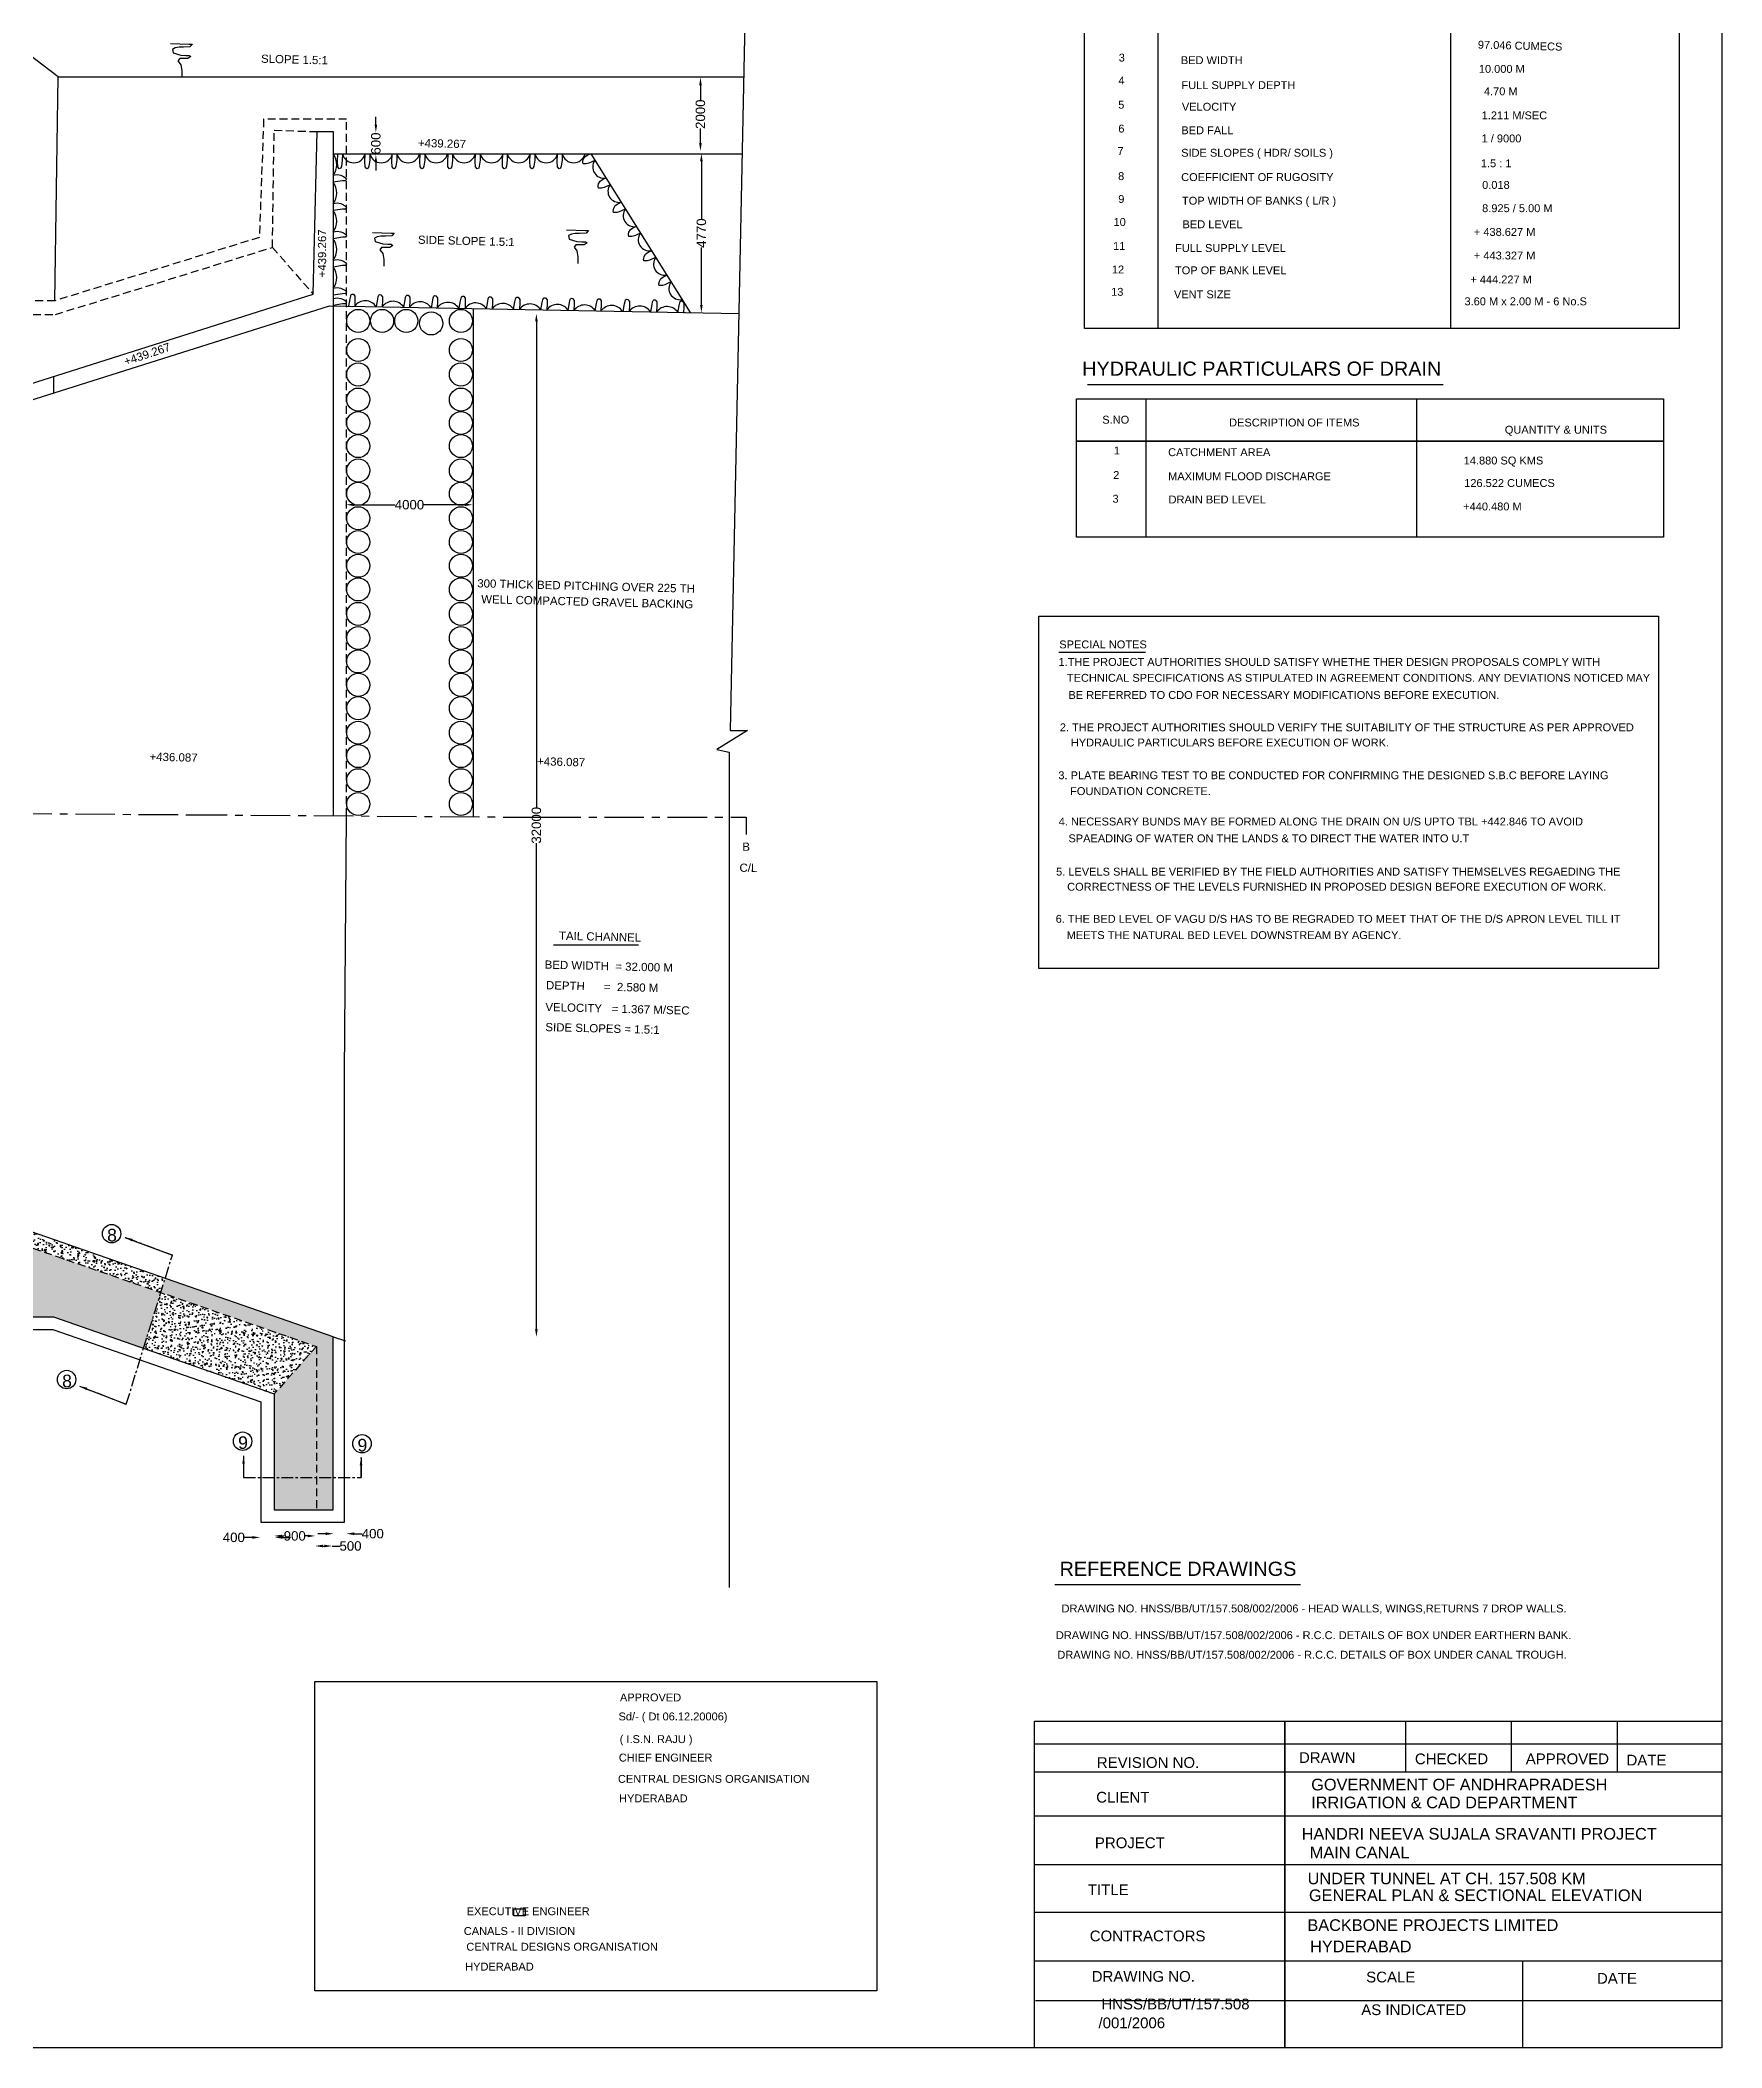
# Model space of a CAD drawing. Header units: millimetres. Extents: x 4403 to 145284, y 12011 to 109869.
# Drawn here: x 91969 to 145284, y 12011 to 75667 of the extents above; entities that cross this region are included whole.
import ezdxf

# ---------------------------------------------------------------- set-up
doc = ezdxf.new("R2010")
doc.units = ezdxf.units.MM
doc.header["$MEASUREMENT"] = 0
doc.linetypes.add('CENTER', pattern=[2, 1.25, -0.25, 0.25, -0.25])
doc.linetypes.add('DASHED', pattern=[0.75, 0.5, -0.25])
for name, color, linetype in [('DIM', 7, 'Continuous'), ('DWG', 7, 'Continuous'), ('TEXT', 7, 'Continuous')]:
    doc.layers.add(name, color=color, linetype=linetype)
doc.styles.get("Standard").update_dxf_attribs({"font": 'arial.ttf'})
doc.dimstyles.new('Civil', dxfattribs={"dimtxt": 300, "dimasz": 250, "dimexe": 0.1, "dimexo": 0.0625, "dimgap": 0.09, "dimtad": 0, "dimdec": 0, "dimzin": 12, "dimdsep": 46, "dimtxsty": 'Standard', "dimcen": 0.1, "dimse1": 1, "dimse2": 1, "dimadec": 0, "dimazin": 2, "dimtfac": 1, "dimtdec": 0, "dimtofl": 0, "dimtmove": 0, "dimatfit": 3, "dimfxl": 1, "dimfrac": 1, "dimtolj": 1, "dimtzin": 0, "dimarcsym": 0})
pattern_1 = [(50, (0, 0), (358.6301, -31.3761), [37.5, -412.5]), (355, (0, 0), (-69.3757, 376.0961), [30, -330]), (100.4514, (29.9, -2.6), (289.2547, 344.7198), [31.8701, -350.571]), (46.1842, (0, 100), (533.6205, -82.7595), [56.25, -618.75]), (96.6356, (44.47, 93.1), (467.3314, 487.059), [47.8051, -525.8565]), (351.1842, (0, 100), (467.331, 487.0593), [45, -495]), (21, (50, 75), (298.4535, -201.30945), [37.5, -412.5]), (326, (50, 75), (121.6577, 362.575), [30, -330]), (71.4514, (74.87, 58.22), (420.1113, 161.2652), [31.8701, -350.571]), (37.5, (0, 0), (6.07993, 166.44693), [0, -326, 0, -335, 0, -331.25]), (7.5, (0, 0), (131.53477, 197.20586), [0, -191, 0, -318.5, 0, -126.25]), (327.5, (-111.5, 0), (266.91122, -11.27744), [0, -125, 0, -390, 0, -517.5]), (317.5, (-161.5, 0), (291.5931, 50.0525), [0, -162.5, 0, -259, 0, -367.5])]

# ---------------------------------------------------------------- blocks, each defined once
blk = doc.blocks.new('*D69')
at = {"layer": 'Defpoints', "color": 0, "transparency": 16777216}
for p in [(98947, 28264), (98947, 28194), (99407, 28264)]:
    blk.add_point(p, dxfattribs=at)
at = {"layer": 'DIM', "color": 0, "lineweight": -2, "transparency": 16777216}
for p, q in [((98697, 28194), (98447, 28194)), ((99657, 28194), (99907, 28194))]:
    blk.add_line(p, q, dxfattribs=at)
at = {"layer": 'DIM', "color": 0, "transparency": 16777216}
for points in [[(98697, 28235), (98697, 28152), (98947, 28194)], [(99657, 28235), (99657, 28152), (99407, 28194)]]:
    blk.add_solid(points, dxfattribs=at)
at = {"layer": 'DIM', "color": 0, "transparency": 16777216, "insert": (98109, 28194), "char_height": 300, "attachment_point": 5}
blk.add_mtext('\\A1;400', dxfattribs=at)
blk = doc.blocks.new('*D70')
at = {"layer": 'Defpoints', "color": 0, "transparency": 16777216}
for p in [(99384, 28217), (100696, 28241), (100696, 28217)]:
    blk.add_point(p, dxfattribs=at)
at = {"layer": 'DIM', "color": 0, "lineweight": -2, "transparency": 16777216}
for p, q in [((99634, 28241), (99709, 28241)), ((100446, 28241), (100371, 28241))]:
    blk.add_line(p, q, dxfattribs=at)
at = {"layer": 'DIM', "color": 0, "transparency": 16777216}
for points in [[(99634, 28282), (99634, 28199), (99384, 28241)], [(100446, 28282), (100446, 28199), (100696, 28241)]]:
    blk.add_solid(points, dxfattribs=at)
at = {"layer": 'DIM', "color": 0, "transparency": 16777216, "insert": (100040, 28241), "char_height": 300, "attachment_point": 5}
blk.add_mtext('\\A1;900', dxfattribs=at)
blk = doc.blocks.new('*D71')
at = {"layer": 'Defpoints', "color": 0, "transparency": 16777216}
for p in [(100684, 28217), (101227, 28217), (101227, 27922)]:
    blk.add_point(p, dxfattribs=at)
at = {"layer": 'DIM', "color": 0, "lineweight": -2, "transparency": 16777216}
for p, q in [((100934, 27922), (100977, 27922)), ((101227, 27922), (101477, 27922))]:
    blk.add_line(p, q, dxfattribs=at)
at = {"layer": 'DIM', "color": 0, "transparency": 16777216}
for points in [[(100934, 27964), (100934, 27880), (100684, 27922)], [(100977, 27964), (100977, 27880), (101227, 27922)]]:
    blk.add_solid(points, dxfattribs=at)
at = {"layer": 'DIM', "color": 0, "transparency": 16777216, "insert": (101808, 27922), "char_height": 300, "attachment_point": 5}
blk.add_mtext('\\A1;500', dxfattribs=at)
blk = doc.blocks.new('*D72')
at = {"layer": 'Defpoints', "color": 0, "transparency": 16777216}
for p in [(101275, 28253), (101677, 28312), (101677, 28253)]:
    blk.add_point(p, dxfattribs=at)
at = {"layer": 'DIM', "color": 0, "lineweight": -2, "transparency": 16777216}
for p, q in [((101025, 28312), (100775, 28312)), ((101927, 28312), (102177, 28312))]:
    blk.add_line(p, q, dxfattribs=at)
at = {"layer": 'DIM', "color": 0, "transparency": 16777216}
for points in [[(101025, 28353), (101025, 28270), (101275, 28312)], [(101927, 28353), (101927, 28270), (101677, 28312)]]:
    blk.add_solid(points, dxfattribs=at)
at = {"layer": 'DIM', "color": 0, "transparency": 16777216, "insert": (102514, 28312), "char_height": 300, "attachment_point": 5}
blk.add_mtext('\\A1;400', dxfattribs=at)
blk = doc.blocks.new('*D73')
at = {"layer": 'Defpoints', "color": 0, "transparency": 16777216}
for p in [(101252, 72740), (102612, 72740), (101252, 72039)]:
    blk.add_point(p, dxfattribs=at)
at = {"layer": 'DIM', "color": 0, "lineweight": -2, "transparency": 16777216}
for p, q in [((102612, 72990), (102612, 73240)), ((102612, 71789), (102612, 71539))]:
    blk.add_line(p, q, dxfattribs=at)
at = {"layer": 'DIM', "color": 0, "transparency": 16777216}
for points in [[(102571, 72990), (102654, 72990), (102612, 72740)], [(102571, 71789), (102654, 71789), (102612, 72039)]]:
    blk.add_solid(points, dxfattribs=at)
at = {"layer": 'DIM', "color": 0, "transparency": 16777216, "insert": (102612, 72389), "char_height": 300, "attachment_point": 5, "rotation": 90}
blk.add_mtext('\\A1;600', dxfattribs=at)
blk = doc.blocks.new('*D74')
at = {"layer": 'Defpoints', "color": 0, "transparency": 16777216}
for p in [(107543, 66998), (107701, 66998), (107543, 34550)]:
    blk.add_point(p, dxfattribs=at)
at = {"layer": 'DIM', "color": 0, "lineweight": -2, "transparency": 16777216}
for p, q in [((107701, 66748), (107701, 51338)), ((107701, 34800), (107701, 50210))]:
    blk.add_line(p, q, dxfattribs=at)
at = {"layer": 'DIM', "color": 0, "transparency": 16777216}
for points in [[(107660, 66748), (107743, 66748), (107701, 66998)], [(107660, 34800), (107743, 34800), (107701, 34550)]]:
    blk.add_solid(points, dxfattribs=at)
at = {"layer": 'DIM', "color": 0, "transparency": 16777216, "insert": (107701, 50774), "char_height": 300, "attachment_point": 5, "rotation": 90}
blk.add_mtext('\\A1;32000', dxfattribs=at)
blk = doc.blocks.new('*D75')
at = {"layer": 'Defpoints', "color": 0, "transparency": 16777216}
for p in [(112932, 72072), (113080, 72072), (113080, 67025)]:
    blk.add_point(p, dxfattribs=at)
at = {"layer": 'DIM', "color": 0, "lineweight": -2, "transparency": 16777216}
for p, q in [((112932, 71822), (112932, 70002)), ((112932, 67275), (112932, 69095))]:
    blk.add_line(p, q, dxfattribs=at)
at = {"layer": 'DIM', "color": 0, "transparency": 16777216}
for points in [[(112890, 71822), (112974, 71822), (112932, 72072)], [(112890, 67275), (112974, 67275), (112932, 67025)]]:
    blk.add_solid(points, dxfattribs=at)
at = {"layer": 'DIM', "color": 0, "transparency": 16777216, "insert": (112932, 69549), "char_height": 300, "attachment_point": 5, "rotation": 90}
blk.add_mtext('\\A1;4770', dxfattribs=at)
blk = doc.blocks.new('*D76')
at = {"layer": 'Defpoints', "color": 0, "transparency": 16777216}
for p in [(112902, 74484), (112932, 74484), (112932, 72153)]:
    blk.add_point(p, dxfattribs=at)
at = {"layer": 'DIM', "color": 0, "lineweight": -2, "transparency": 16777216}
for p, q in [((112902, 74234), (112902, 73769)), ((112902, 72403), (112902, 72869))]:
    blk.add_line(p, q, dxfattribs=at)
at = {"layer": 'DIM', "color": 0, "transparency": 16777216}
for points in [[(112861, 74234), (112944, 74234), (112902, 74484)], [(112861, 72403), (112944, 72403), (112902, 72153)]]:
    blk.add_solid(points, dxfattribs=at)
at = {"layer": 'DIM', "color": 0, "transparency": 16777216, "insert": (112902, 73319), "char_height": 300, "attachment_point": 5, "rotation": 90}
blk.add_mtext('\\A1;2000', dxfattribs=at)
blk = doc.blocks.new('*D77')
at = {"layer": 'Defpoints', "color": 0, "transparency": 16777216}
for p in [(101672, 60764), (105682, 60936), (105682, 60764)]:
    blk.add_point(p, dxfattribs=at)
at = {"layer": 'DIM', "color": 0, "lineweight": -2, "transparency": 16777216}
for p, q in [((101922, 60936), (103224, 60936)), ((105432, 60936), (104131, 60936))]:
    blk.add_line(p, q, dxfattribs=at)
at = {"layer": 'DIM', "color": 0, "transparency": 16777216}
for points in [[(101922, 60978), (101922, 60895), (101672, 60936)], [(105432, 60978), (105432, 60895), (105682, 60936)]]:
    blk.add_solid(points, dxfattribs=at)
at = {"layer": 'DIM', "color": 0, "transparency": 16777216, "insert": (103677, 60936), "char_height": 300, "attachment_point": 5}
blk.add_mtext('\\A1;4000', dxfattribs=at)

msp = doc.modelspace()

# ---------------------------------------------------------------- hatches: boundary and pattern name
at = {"layer": 'DWG'}
h = msp.add_hatch(dxfattribs=at)
h.set_pattern_fill('AR-CONC', color=256, scale=50, style=0)
h.set_pattern_definition(pattern_1)
h.paths.add_polyline_path([(88547.4, 38472.5), (87363, 38479), (86492.1, 38483.6), (86492.1, 35229.1)])
h.paths.add_polyline_path([(89012.2, 38312.6), (88551.2, 38472.5), (88547.4, 38472.5), (86492.1, 35229.1), (86492.1, 35185.5), (89012.2, 35185.5)])
h.paths.add_polyline_path([(89012.2, 38312.6), (89012.2, 35185.5), (92389.8, 35185.5), (95245.4, 34188.1), (95793.8, 35960.2)])
h.paths.add_polyline_path([(100724.8, 34249.8), (99385, 32742.3), (99385, 30098.5), (100724.8, 30098.5)], flags=17)
h.paths.add_polyline_path([(101254.7, 34552.4), (95932.2, 36407.1), (95793.8, 35960.2), (100724.8, 34249.8), (100724.8, 30098.5), (101254.7, 30098.5)])
h.paths.add_polyline_path([(100724.8, 30098.5), (99385, 30098.5), (99385, 29068.4), (100724.8, 29068.4)])
h.paths.add_polyline_path([(101254.7, 30098.5), (100724.8, 30098.5), (100724.8, 29068.4), (101254.7, 29068.4)])
h.paths.add_polyline_path([(88716.5, 36275.2), (88716.5, 37357.5), (88098.3, 37357.5), (88098.3, 36275.2)], flags=24)
h = msp.add_hatch(dxfattribs=at)
h.set_pattern_fill('AR-CONC', color=256, scale=50, style=0)
h.set_pattern_definition(pattern_1)
h.paths.add_polyline_path([(89012.2, 38818.5), (89012.2, 38312.6), (95793.8, 35960.2), (95932.2, 36407.1)])
h = msp.add_hatch(dxfattribs=at)
h.set_pattern_fill('AR-CONC', color=256, scale=50, style=0)
h.set_pattern_definition(pattern_1)
h.paths.add_polyline_path([(95793.8, 35960.2), (95245.4, 34188.1), (99385, 32742.3), (100724.8, 34249.8)])

# ---------------------------------------------------------------- linework, layer by layer
msp.add_lwpolyline([(145283.4, 12010.7), (4403.4, 12010.7), (4403.4, 109869), (145283.4, 109869)], close=True)
for points in [[(92436.4, 67403.6), (92543.8, 74500.7), (90622.9, 75956.1), (90622.7, 82482.2)], [(114429.5, 81894), (113848.4, 53778.4), (114392, 53778.4), (113425.6, 53174.9), (113808.1, 53094.5), (113808.1, 26608.6)], [(96099.6, 75559.3), (96696, 75537.6), (96793.6, 75537.6), (96717.7, 75451), (96511.7, 75440.1), (96370.7, 75440.1), (96251.4, 75418.4), (96164.6, 75375.1), (96186.3, 75266.8), (96424.9, 75190.9), (96587.6, 75180.1), (96696, 75180.1), (96750.2, 75147.6), (96652.6, 75082.6), (96544.2, 75082.6), (96392.4, 75082.6), (96338.2, 75006.7), (96424.9, 74887.6), (96457.4, 74703.4), (96457.4, 74486.7)], [(92543.8, 74500.7), (114276.7, 74500.7)], [(88557, 51270.1), (88557, 63790.5), (100625.1, 67612.8), (100747.2, 72768.5), (101254.7, 72768.5)], [(101254.7, 72768.5), (101254.7, 66030.5), (101254.7, 51074.7)], [(101254.7, 72061.6), (114226.3, 72061.6)], [(101550.9, 72061.6), (101548, 71864.2), (101521.9, 71675.7), (101501.6, 71603.2), (101452.2, 71591.6), (101402.9, 71655.4), (101394.2, 71814.9), (101405.8, 72061.6)], [(102418.8, 72061.6), (102415.8, 71864.2), (102389.7, 71675.7), (102369.4, 71603.2), (102320.1, 71591.6), (102270.7, 71655.4), (102262, 71814.9), (102273.6, 72061.6)], [(103275.1, 72061.6), (103272.2, 71864.2), (103246.1, 71675.7), (103225.7, 71603.2), (103176.4, 71591.6), (103127.1, 71655.4), (103118.3, 71814.9), (103130, 72061.6)], [(104162.5, 72061.6), (104159.6, 71864.2), (104133.5, 71675.7), (104113.2, 71603.2), (104063.8, 71591.6), (104014.5, 71655.4), (104005.8, 71814.9), (104017.4, 72061.6)], [(105045.1, 72061.6), (105042.2, 71864.2), (105016.1, 71675.7), (104995.8, 71603.2), (104946.4, 71591.6), (104897.1, 71655.4), (104888.4, 71814.9), (104900, 72061.6)], [(105920.7, 72061.6), (105917.8, 71864.2), (105891.7, 71675.7), (105871.4, 71603.2), (105822, 71591.6), (105772.7, 71655.4), (105764, 71814.9), (105775.6, 72061.6)], [(106778.9, 72061.6), (106776, 71864.2), (106749.9, 71675.7), (106729.6, 71603.2), (106680.2, 71591.6), (106630.9, 71655.4), (106622.2, 71814.9), (106633.8, 72061.6)], [(107651.7, 72061.6), (107648.8, 71864.2), (107622.7, 71675.7), (107602.4, 71603.2), (107553.1, 71591.6), (107503.7, 71655.4), (107495, 71814.9), (107506.6, 72061.6)], [(108519.7, 72061.6), (108516.8, 71864.2), (108490.7, 71675.7), (108470.3, 71603.2), (108421, 71591.6), (108371.7, 71655.4), (108362.9, 71814.9), (108374.6, 72061.6)], [(109554.7, 71854.7), (109363.6, 71767), (109283.8, 71747), (109231.4, 71747), (109184, 71747), (109184, 71747), (109174, 71791.9), (109176.5, 71826.8), (109186.5, 71884.1), (109236.4, 71966.3), (109313.7, 72021.2), (109421.3, 72067.8)], [(109425.2, 72061.6), (112575.8, 67027)], [(101254.7, 71385), (101386.4, 71403.1), (101499.1, 71385), (101590.1, 71345), (101648.3, 71305), (101677.4, 71268.7), (101648.3, 71210.5), (101550.1, 71206.9), (101254.7, 71163.3)], [(110036.8, 71084.2), (109845.8, 70996.4), (109765.9, 70976.5), (109713.5, 70976.5), (109666.1, 70976.5), (109666.1, 70976.5), (109656.2, 71021.4), (109658.7, 71056.3), (109668.6, 71113.6), (109718.5, 71195.8), (109795.9, 71250.7), (109903.5, 71297.3)], [(101254.7, 70487.3), (101386.4, 70505.4), (101499.1, 70487.3), (101590.1, 70447.3), (101648.3, 70407.3), (101677.4, 70371), (101648.3, 70312.8), (101550.1, 70309.2), (101254.7, 70265.6)], [(110519.7, 70312.5), (110328.6, 70224.8), (110248.8, 70204.9), (110196.4, 70204.9), (110149, 70204.9), (110149, 70204.9), (110139, 70249.7), (110141.5, 70284.6), (110151.5, 70341.9), (110201.4, 70424.2), (110278.7, 70479), (110386.3, 70525.7)], [(101254.7, 69593.4), (101386.4, 69611.6), (101499.1, 69593.4), (101590.1, 69553.4), (101648.3, 69513.4), (101677.4, 69477.1), (101648.3, 69418.9), (101550.1, 69415.3), (101254.7, 69371.7)], [(102502, 69572.8), (103098.5, 69551.1), (103196.1, 69551.1), (103120.2, 69464.4), (102914.1, 69453.6), (102773.1, 69453.6), (102653.9, 69431.9), (102567.1, 69388.6), (102588.8, 69280.2), (102827.4, 69204.4), (102990, 69193.6), (103098.5, 69193.6), (103152.7, 69161.1), (103055.1, 69096), (102946.7, 69096), (102794.8, 69096), (102740.6, 69020.2), (102827.4, 68901), (102859.9, 68716.8), (102859.9, 68500.1)], [(108658.2, 69654.8), (109254.7, 69633.1), (109352.3, 69633.1), (109276.4, 69546.4), (109070.3, 69535.6), (108929.3, 69535.6), (108810.1, 69513.9), (108723.3, 69470.6), (108745, 69362.2), (108983.6, 69286.4), (109146.2, 69275.6), (109254.7, 69275.6), (109308.9, 69243.1), (109211.3, 69178.1), (109102.9, 69178.1), (108951, 69178.1), (108896.8, 69102.2), (108983.6, 68983), (109016.1, 68798.8), (109016.1, 68582.1)], [(110997.7, 69548.7), (110806.6, 69461), (110726.8, 69441), (110674.4, 69441), (110627, 69441), (110627, 69441), (110617, 69485.9), (110619.5, 69520.8), (110629.5, 69578.1), (110679.4, 69660.3), (110756.7, 69715.2), (110864.3, 69761.8)], [(111482.6, 68773.9), (111291.5, 68686.1), (111211.7, 68666.2), (111159.3, 68666.2), (111111.9, 68666.2), (111111.9, 68666.2), (111101.9, 68711.1), (111104.4, 68745.9), (111114.4, 68803.3), (111164.3, 68885.5), (111241.6, 68940.3), (111349.2, 68987)], [(101254.7, 68695.7), (101386.4, 68713.9), (101499.1, 68695.7), (101590.1, 68655.7), (101648.3, 68615.8), (101677.4, 68579.4), (101648.3, 68521.3), (101550.1, 68517.6), (101254.7, 68474)], [(111967.1, 67999.7), (111776, 67911.9), (111696.2, 67892), (111643.8, 67892), (111596.4, 67892), (111596.4, 67892), (111586.4, 67936.9), (111588.9, 67971.7), (111598.9, 68029.1), (111648.8, 68111.3), (111726.1, 68166.1), (111833.7, 68212.8)], [(101254.7, 67806.2), (101386.4, 67824.4), (101499.1, 67806.2), (101590.1, 67766.3), (101648.3, 67726.3), (101677.4, 67689.9), (101648.3, 67631.8), (101550.1, 67628.1), (101254.7, 67584.5)], [(101254.7, 67480.7), (101386.4, 67498.9), (101499.1, 67480.7), (101590.1, 67440.7), (101648.3, 67400.7), (101677.4, 67364.4), (101648.3, 67306.2), (101550.1, 67302.6), (101254.7, 67259)], [(101755, 67234.1), (101796.7, 67468.8), (101815.7, 67552.2), (101830.9, 67597.8), (101857.5, 67616.8), (101899.3, 67613), (101948.7, 67548.4), (101948.7, 67434.6), (101940.9, 67230.6)], [(102628.6, 67217.4), (102670.3, 67452), (102689.3, 67535.5), (102704.5, 67581.1), (102731.1, 67600), (102772.9, 67596.2), (102822.2, 67531.7), (102822.2, 67417.9), (102814.5, 67213.8)], [(103494.7, 67200.8), (103536.4, 67435.5), (103555.4, 67518.9), (103570.6, 67564.5), (103597.2, 67583.4), (103639, 67579.7), (103688.4, 67515.1), (103688.4, 67401.3), (103680.6, 67197.3)], [(104371, 67184), (104412.7, 67418.7), (104431.7, 67502.2), (104446.9, 67547.7), (104473.4, 67566.7), (104515.2, 67562.9), (104564.6, 67498.4), (104564.6, 67384.5), (104556.9, 67180.5)], [(105252.3, 67167.2), (105294, 67401.8), (105313, 67485.3), (105328.2, 67530.8), (105354.8, 67549.8), (105396.6, 67546), (105445.9, 67481.5), (105445.9, 67367.7), (105438.2, 67163.6)], [(106115.9, 67150.6), (106157.6, 67385.3), (106176.6, 67468.8), (106191.8, 67514.3), (106218.4, 67533.3), (106260.2, 67529.5), (106309.6, 67465), (106309.6, 67351.1), (106301.8, 67147.1)], [(106978.2, 67134.1), (107019.9, 67368.8), (107038.9, 67452.3), (107054.1, 67497.8), (107080.7, 67516.8), (107122.4, 67513), (107171.8, 67448.5), (107171.8, 67334.6), (107164.1, 67130.6)], [(107846.5, 67117.5), (107888.2, 67352.2), (107907.2, 67435.6), (107922.4, 67481.2), (107948.9, 67500.1), (107990.7, 67496.4), (108040.1, 67431.8), (108040.1, 67318), (108032.4, 67114)], [(108704.8, 67101.1), (108746.5, 67335.7), (108765.5, 67419.2), (108780.7, 67464.7), (108807.3, 67483.7), (108849, 67479.9), (108898.4, 67415.4), (108898.4, 67301.6), (108890.7, 67097.5)], [(88557, 63271.5), (101140, 67245.9), (114121.6, 66997.4)], [(105700.2, 67158.6), (105700.2, 51041.8)], [(109563.2, 67084.6), (109604.9, 67319.3), (109623.9, 67402.8), (109639.1, 67448.3), (109665.6, 67467.3), (109707.4, 67463.5), (109756.8, 67399), (109756.8, 67285.1), (109749.1, 67081.1)], [(110454, 67067.6), (110495.7, 67302.2), (110514.7, 67385.7), (110529.9, 67431.3), (110556.5, 67450.2), (110598.2, 67446.4), (110647.6, 67381.9), (110647.6, 67268.1), (110639.9, 67064)], [(111325, 67050.9), (111366.7, 67285.6), (111385.7, 67369.1), (111400.9, 67414.6), (111427.5, 67433.6), (111469.3, 67429.8), (111518.6, 67365.3), (111518.6, 67251.4), (111510.9, 67047.4)], [(112183.5, 67017.9), (112225.2, 67252.5), (112244.2, 67336), (112259.4, 67381.5), (112286, 67400.5), (112327.8, 67396.7), (112377.1, 67332.2), (112377.1, 67218.4), (112369.4, 67014.3)], [(92407.2, 64494.5), (92407.2, 65010)], [(17351.3, 34798), (17351.3, 29999.8), (20231.8, 29999.8), (20231.8, 32370), (24458.7, 33438.3), (24458.7, 32169.7), (26530.5, 32169.7), (33561.9, 36279.9), (38356.9, 36279.9), (38356.9, 38483.2), (71352.8, 38387.3), (86108.2, 38387.3), (86108.2, 34781.8), (92368.9, 34781.8), (98968.3, 32488.7), (98968.3, 28675.4), (101614.7, 28675.4), (101614.7, 39203.2), (101614.7, 42900.7), (101683.1, 51071.5)], [(101254.7, 34552.4), (88557, 38977.2)], [(86492.1, 38483.6), (86492.1, 35185.5), (92389.8, 35185.5), (99385, 32742.3), (99385, 29068.4), (101254.7, 29068.4), (101254.7, 34552.4), (101648.3, 34431.4)]]:
    msp.add_lwpolyline(points, dxfattribs=at)
at = {"layer": 'DWG', "linetype": 'DASHED', "ltscale": 500}
for points in [[(101683.1, 51071.5), (101683.1, 73160.2), (99053.9, 73160.2), (98918, 69410.2), (92436.4, 67403.6), (86101.4, 67403.6), (86101.4, 63947), (47837.1, 64110.3), (38595, 64110.3), (38595, 66297.4), (35121, 66297.4), (26859.6, 70298.8), (24776.3, 70298.8), (24776.3, 69069.7), (20572.6, 70024.7), (20572.6, 72348.8), (17586.7, 72348.8), (17586.7, 66355.7), (17586.7, 52939.5), (17483, 50254.9), (17328.5, 43268.7), (17338.6, 38967), (17351.3, 34798)], [(86492.1, 38483.6), (86492.1, 66968.9), (92453, 66968.9), (99332, 69097.4), (99387.7, 72808.3), (100747.2, 72768.5)], [(99332, 69097.4), (100625.1, 67612.8)], [(34839.4, 38672.7), (60690.3, 38601.6), (76934.7, 38534), (87363, 38479), (88551.2, 38472.5), (100724.8, 34249.8), (100724.8, 29075.5)], [(100724.8, 34249.8), (99385, 32742.3)]]:
    msp.add_lwpolyline(points, dxfattribs=at)
at = {"layer": 'DWG', "linetype": 'CENTER', "ltscale": 1000}
msp.add_lwpolyline([(6724, 50493.7), (6724, 51401.9), (61089.8, 51334.2), (96649.2, 51108.9), (107862, 51025.7), (114346.9, 51025.7), (114346.9, 50481.4)], dxfattribs=at)
at = {"layer": 'DWG', "linetype": 'CENTER', "ltscale": 300}
for points in [[(93220.4, 32994), (94696.6, 32414.6), (96159.5, 37141.8), (94657, 37708.1)], [(98417.4, 30780.4), (98417.4, 30098.5), (102140.9, 30098.5), (102140.9, 30731.7)]]:
    msp.add_lwpolyline(points, dxfattribs=at)
at = {"layer": 'DWG'}
for centre in [(102053.9, 66765.6), (102808.4, 66765.6), (103574.1, 66765.6), (104365.3, 66686.9), (105308.3, 66765.6), (102053.9, 65843.1), (105308.3, 65843.1), (102053.9, 65066.8), (105308.3, 65066.8), (102053.9, 64271.3), (105308.3, 64271.3), (102053.9, 63528.8), (105308.3, 63528.8), (102053.9, 62797.5), (105308.3, 62797.5), (102053.9, 62021.3), (105308.3, 62021.3), (102053.9, 61284.9), (105308.3, 61284.9), (102053.9, 60508.6), (105308.3, 60508.6), (102053.9, 59754.9), (105308.3, 59754.9), (102053.9, 59001.1), (105308.3, 59001.1), (102053.9, 58252.2), (105308.3, 58252.2), (102053.9, 57475.9), (105308.3, 57475.9), (102053.9, 56710.9), (105308.3, 56710.9), (102053.9, 55968.3), (105308.3, 55968.3), (102053.9, 55225.8), (105308.3, 55225.8), (102053.9, 54486.2), (105308.3, 54486.2), (102053.9, 53709.9), (105308.3, 53709.9), (102053.9, 52967.4), (105308.3, 52967.4), (102053.9, 52202.3), (105308.3, 52202.3), (102053.9, 51448.6), (105308.3, 51448.6)]:
    msp.add_circle(centre, 365.7, dxfattribs=at)
for centre, radius, start, end in [((100857.1, 71717.5), 518.3, 320.091616, 39.908384), ((101912.3, 72150.8), 372.2, 193.872626, 346.127374), ((102780.1, 72150.8), 372.2, 193.872626, 346.127374), ((103636.4, 72150.8), 372.2, 193.872626, 346.127374), ((104523.9, 72150.8), 372.2, 193.872626, 346.127374), ((105406.5, 72150.8), 372.2, 193.872626, 346.127374), ((106282.1, 72150.8), 372.2, 193.872626, 346.127374), ((107140.3, 72150.8), 372.2, 193.872626, 346.127374), ((108013.1, 72150.8), 372.2, 193.872626, 346.127374), ((108881, 72150.8), 372.2, 193.872626, 346.127374), ((109840.5, 71646.9), 353.4, 143.985961, 280.089298), ((100857.1, 70819.8), 518.3, 320.091616, 39.908384), ((110322.7, 70876.4), 353.4, 143.985961, 280.089298), ((100857.1, 69925.9), 518.3, 320.091616, 39.908384), ((110805.6, 70104.7), 353.4, 143.985961, 280.089298), ((111283.6, 69340.9), 353.4, 143.985961, 280.089298), ((100857.1, 69028.3), 518.3, 320.091616, 39.908384), ((111768.4, 68566.1), 353.4, 143.985961, 280.089298), ((100857.1, 68138.8), 518.3, 320.091616, 39.908384), ((112252.9, 67791.9), 353.4, 143.985961, 280.089298), ((102276.4, 66991), 412.2, 33.334242, 144.472529), ((103150, 66974.3), 412.2, 33.334242, 144.472529), ((104016.1, 66957.7), 412.2, 33.334242, 144.472529), ((104892.3, 66941), 412.2, 33.334242, 144.472529), ((105773.6, 66924.1), 412.2, 33.334242, 144.472529), ((106637.3, 66907.6), 412.2, 33.334242, 144.472529), ((107499.5, 66891.1), 412.2, 33.334242, 144.472529), ((108367.8, 66874.4), 412.2, 33.334242, 144.472529), ((109226.1, 66858), 412.2, 33.334242, 144.472529), ((110084.5, 66841.6), 412.2, 33.334242, 144.472529), ((110975.3, 66824.5), 412.2, 33.334242, 144.472529), ((111846.3, 66807.9), 412.2, 33.334242, 144.472529)]:
    msp.add_arc(centre, radius, start, end, dxfattribs=at)
at = {"layer": 'TEXT'}
for p, q in [((127399.7, 78623.1), (127399.7, 66519.1)), ((136682.7, 78620.4), (136682.7, 66527.1)), ((125169.7, 64745.3), (136453, 64745.3)), ((127025.3, 64293.1), (127025.3, 59906.3)), ((135608.3, 64290.2), (135608.3, 59905.9)), ((124265.9, 56259.3), (127006.8, 56259.3)), ((108247.4, 46987.7), (110940.2, 46987.7)), ((124140.5, 26704.3), (131923.2, 26704.3)), ((135251.7, 22368), (135251.7, 20770.5)), ((138600.8, 22369.6), (138600.8, 20769.5)), ((141964.3, 22363.3), (141964.3, 20761.4)), ((123500.5, 21648.6), (145283.9, 21648.6)), ((123494.8, 20761.9), (145280, 20761.9)), ((123503.1, 19363.8), (145281.8, 19363.8)), ((123511.8, 17819.2), (145281, 17819.2)), ((123508.5, 16313.6), (145275, 16313.6)), ((123509.2, 14774.8), (145272.4, 14774.8)), ((138969.2, 14768.3), (138969.2, 12018.6)), ((123522.9, 13512.8), (145282.6, 13512.8))]:
    msp.add_line(p, q, dxfattribs=at)
for points in [[(125074.4, 78628.7), (143930.4, 78628.7), (143930.4, 66522.6), (125074.4, 66522.6)], [(124828.1, 64291), (143433.1, 64291), (143433.1, 59904.8), (124828.1, 59904.8)], [(124836.1, 62956), (143422.6, 62956), (143422.6, 62956), (124836.1, 62956)], [(123634, 57406.4), (143273.1, 57406.4), (143273.1, 46236.7), (123634, 46236.7)], [(100681.8, 23629.4), (118490.9, 23629.4), (118490.9, 13813.8), (100681.8, 13813.8)], [(123497.4, 22367.5), (145283.4, 22367.5), (145283.4, 12010.7), (123497.4, 12010.7)], [(131426.2, 22367.5), (131426.2, 22367.5), (131426.2, 12010.7), (131426.2, 12010.7)], [(107342.4, 16196.9), (106988.2, 16196.9), (106988.2, 16414.7), (107342.4, 16414.7)]]:
    msp.add_lwpolyline(points, close=True, dxfattribs=at)
for centre in [(94233.6, 37824.8), (92806.9, 33200.3), (98386.9, 31245.6), (102171.1, 31165.5)]:
    msp.add_circle(centre, 292.5, dxfattribs=at)

# ---------------------------------------------------------------- texts
for s, height, rotation, p in [('SLOPE 1.5:1', 260, 358.569107, (98968.7, 74951.2)), ('97.046 CUMECS', 250, 358.569107, (137546.7, 75400.2)), ('+439.267', 260, 358.569107, (103941.6, 72281)), ('+439.267', 260, 90, (101035.4, 68144.2)), ('SIDE SLOPE 1.5:1', 260, 358.569107, (103942.4, 69211.7)), ('+439.267', 260, 18.679476, (94679.1, 65344.9)), ('300 THICK BED PITCHING OVER 225 TH', 260, 358.569107, (105823.4, 58318.1)), ('WELL COMPACTED GRAVEL BACKING', 260, 358.569107, (105948.9, 57816.5)), ('+436.087', 260, 358.569107, (95433.5, 52822.5)), ('+436.087', 260, 358.569107, (107720.7, 52676.4)), ('B', 260, 358.569107, (114226.3, 49967.9)), ('C/L', 260, 358.569107, (114136.6, 49302.1)), ('TAIL CHANNEL', 260, 358.569107, (108414.7, 47146.6)), ('BED WIDTH  = 32.000 M', 260, 358.569107, (107960.2, 46229.2)), ('DEPTH      =  2.580 M', 260, 358.569107, (108002.4, 45575.5)), ('VELOCITY   = 1.367 M/SEC', 260, 358.569107, (107983.9, 44883.7)), ('SIDE SLOPES = 1.5:1', 260, 358.569107, (107983.9, 44247.8))]:
    msp.add_text(s, height=height, rotation=rotation, dxfattribs=at).set_placement(p)
for s, height, p in [('3', 250, (126163.5, 74989.3)), ('BED WIDTH', 250, (128132.9, 74906.2)), ('4', 250, (126152.5, 74264.5)), ('10.000 M', 250, (137579.9, 74631.2)), ('FULL SUPPLY DEPTH', 250, (128152.3, 74116.4)), ('4.70 M', 250, (137741.3, 73919.7)), ('5', 250, (126147, 73494.4)), ('VELOCITY', 250, (128165, 73430.1)), ('1.211 M/SEC', 250, (137669.6, 73157.4)), ('6', 250, (126149.9, 72737.9)), ('BED FALL', 250, (128149.7, 72684.3)), ('1 / 9000', 250, (137666.8, 72426.1)), ('7', 250, (126123.7, 72027.5)), ('SIDE SLOPES ( HDR/ SOILS )', 250, (128141.9, 71971.3)), ('8', 250, (126143.3, 71231.2)), ('COEFFICIENT OF RUGOSITY', 250, (128142.6, 71199.8)), ('1.5 : 1', 250, (137645, 71638.1)), ('9', 250, (126148.3, 70505.5)), ('TOP WIDTH OF BANKS ( L/R )', 250, (128168, 70451)), ('0.018', 250, (137684.3, 70952.5)), ('10', 250, (125998.7, 69776.3)), ('8.925 / 5.00 M', 250, (137684.4, 70213.8)), ('BED LEVEL', 250, (128185.9, 69704.1)), ('+ 438.627 M', 250, (137422, 69461.7)), ('11', 250, (125983.5, 69016.3)), ('FULL SUPPLY LEVEL', 250, (127948.3, 68950.4)), ('+ 443.327 M', 250, (137422, 68714.5)), ('12', 250, (125947, 68270.3)), ('TOP OF BANK LEVEL', 250, (127946.6, 68244.2)), ('+ 444.227 M', 250, (137309.8, 67954.9)), ('13', 250, (125922, 67562.2)), ('VENT SIZE', 250, (127914.4, 67482.7)), ('3.60 M x 2.00 M - 6 No.S', 250, (137124.1, 67260.7)), ('HYDRAULIC PARTICULARS OF DRAIN', 450, (125004.1, 65027)), ('S.NO', 250, (125641.9, 63508.2)), ('DESCRIPTION OF ITEMS', 250, (129663.2, 63418.6)), ('QUANTITY & UNITS', 250, (138403.4, 63190)), ('1', 250, (126008.9, 62533.3)), ('CATCHMENT AREA', 250, (127729, 62477.8)), ('14.880 SQ KMS', 250, (137100.2, 62213.4)), ('2', 250, (125986.7, 61753)), ('MAXIMUM FLOOD DISCHARGE', 250, (127729, 61714.7)), ('126.522 CUMECS', 250, (137115.7, 61500.4)), ('3', 250, (125964.9, 61002.2)), ('DRAIN BED LEVEL', 250, (127742.8, 60979.2)), ('+440.480 M', 250, (137083.6, 60756.9)), ('1.THE PROJECT AUTHORITIES SHOULD SATISFY WHETHE THER DESIGN PROPOSALS COMPLY WITH', 250, (124254.1, 55828.7)), ('SPECIAL NOTES', 250, (124277.7, 56383.1)), ('TECHNICAL SPECIFICATIONS AS STIPULATED IN AGREEMENT CONDITIONS. ANY DEVIATIONS NOTICED MAY', 250, (124519.6, 55323.6)), ('BE REFERRED TO CDO FOR NECESSARY MODIFICATIONS BEFORE EXECUTION.', 250, (124570, 54780)), ('2. THE PROJECT AUTHORITIES SHOULD VERIFY THE SUITABILITY OF THE STRUCTURE AS PER APPROVED', 250, (124293.6, 53753.5)), ('HYDRAULIC PARTICULARS BEFORE EXECUTION OF WORK.', 250, (124643.7, 53271.8)), ('3. PLATE BEARING TEST TO BE CONDUCTED FOR CONFIRMING THE DESIGNED S.B.C BEFORE LAYING', 250, (124248.9, 52234.2)), ('FOUNDATION CONCRETE.', 250, (124622.7, 51731.2)), ('4. NECESSARY BUNDS MAY BE FORMED ALONG THE DRAIN ON U/S UPTO TBL +442.846 TO AVOID', 250, (124260.6, 50767.9)), ('SPAEADING OF WATER ON THE LANDS & TO DIRECT THE WATER INTO U.T', 250, (124568.8, 50233.5)), ('5. LEVELS SHALL BE VERIFIED BY THE FIELD AUTHORITIES AND SATISFY THEMSELVES REGAEDING THE', 250, (124177.4, 49178.1)), ('CORRECTNESS OF THE LEVELS FURNISHED IN PROPOSED DESIGN BEFORE EXECUTION OF WORK.', 250, (124528.1, 48699.5)), ('6. THE BED LEVEL OF VAGU D/S HAS TO BE REGRADED TO MEET THAT OF THE D/S APRON LEVEL TILL IT', 250, (124163.6, 47681.7)), ('MEETS THE NATURAL BED LEVEL DOWNSTREAM BY AGENCY.', 250, (124513.6, 47165.9)), ('8', 400, (94091.2, 37579)), ('8', 400, (92664.4, 32954.5)), ('9', 400, (98244.5, 30999.9)), ('9', 400, (102028.7, 30919.8)), ('REFERENCE DRAWINGS', 450, (124287, 26975)), ('DRAWING NO. HNSS/BB/UT/157.508/002/2006 - HEAD WALLS, WINGS,RETURNS 7 DROP WALLS.', 250, (124349.6, 25817)), ('DRAWING NO. HNSS/BB/UT/157.508/002/2006 - R.C.C. DETAILS OF BOX UNDER EARTHERN BANK.', 250, (124170.7, 24970.3)), ('DRAWING NO. HNSS/BB/UT/157.508/002/2006 - R.C.C. DETAILS OF BOX UNDER CANAL TROUGH.', 250, (124218.5, 24349.2)), ('APPROVED', 250, (110350.1, 22995.6)), ('Sd/- ( Dt 06.12.20006)', 250, (110304.2, 22393.3)), ('( I.S.N. RAJU )', 250, (110342.6, 21674)), ('CHIEF ENGINEER', 250, (110313.8, 21088.9)), ('REVISION NO.', 340, (125469.3, 20886.8)), ('DRAWN', 340, (131876.9, 21043.5)), ('CHECKED', 340, (135552.8, 21003.3)), ('APPROVED', 340, (139067.9, 21003.3)), ('DATE', 340, (142261.7, 20963.2)), ('CENTRAL DESIGNS ORGANISATION', 250, (110287.1, 20413.4)), ('GOVERNMENT OF ANDHRAPRADESH', 370, (132264.7, 20173.5)), ('HYDERABAD', 250, (110321.7, 19794.3)), ('CLIENT', 340, (125448.9, 19787.2)), ('IRRIGATION & CAD DEPARTMENT', 370, (132264.7, 19606.2)), ('PROJECT', 340, (125408.2, 18341.4)), ('HANDRI NEEVA SUJALA SRAVANTI PROJECT', 370, (131963.6, 18611.9)), ('MAIN CANAL', 370, (132219.3, 18019.4)), ('TITLE', 340, (125184, 16854.9)), ('UNDER TUNNEL AT CH. 157.508 KM', 370, (132151.6, 17196.9)), ('GENERAL PLAN & SECTIONAL ELEVATION', 370, (132194.1, 16663.7)), ('EXECUTIVE ENGINEER', 250, (105490.9, 16216.3)), ('BACKBONE PROJECTS LIMITED', 370, (132145, 15716.9)), ('CANALS - II DIVISION ', 250, (105400.2, 15590.2)), ('CENTRAL DESIGNS ORGANISATION', 250, (105480.8, 15091)), ('CONTRACTORS', 340, (125245.2, 15388.8)), ('HYDERABAD', 370, (132229.5, 15041.3)), ('HYDERABAD', 250, (105444.6, 14461.9)), ('DRAWING NO.', 340, (125306.3, 14105.9)), ('SCALE', 340, (134008.4, 14085.6)), ('DATE', 340, (141324.7, 14044.9)), ('HNSS/BB/UT/157.508', 340, (125612, 13230.3)), ('AS INDICATED', 340, (133852.4, 13049)), ('/001/2006', 340, (125521.2, 12631.9))]:
    msp.add_text(s, height=height, dxfattribs=at).set_placement(p)

# ---------------------------------------------------------------- dimensions: what is measured, and where the dimension line sits
at = {"layer": 'DIM'}
for p1, p2, distance, text, picture, middle in [((112931.8, 72152.9), (112931.8, 74484.4), 29.5, '2000', '*D76', (112902.3, 73318.6)), ((101252.4, 72038.6), (101252.4, 72740.2), -1359.9, '600', '*D73', (102612.3, 72389.4)), ((113079.6, 67025.3), (113079.6, 72071.8), 147.7, '4770', '*D75', (112931.9, 69548.6)), ((107543.1, 34549.5), (107543.1, 66998.4), -158.1, '32000', '*D74', (107701.2, 50774)), ((101671.9, 60763.6), (105682.3, 60763.6), 172.6, '4000', '*D77', (103677.1, 60936.2)), ((99407.4, 28264.4), (98946.5, 28264.4), 70.8, '400', '*D69', (98109.5, 28193.5)), ((99383.8, 28217.1), (100695.7, 28217.1), 23.6, '900', '*D70', (100039.7, 28240.7)), ((100683.8, 28217.1), (101227.5, 28217.1), -295.2, '500', '*D71', (101808.5, 27921.9)), ((101274.8, 28252.5), (101676.6, 28252.5), 59, '400', '*D72', (102513.6, 28311.6))]:
    dim = msp.add_aligned_dim(p1=p1, p2=p2, distance=distance, text=text, dimstyle='Civil', dxfattribs=at)
    dim.commit()
    dim.dimension.update_dxf_attribs({"geometry": picture, "text_midpoint": middle})

# ---------------------------------------------------------------- leaders
at = {"layer": 'TEXT'}
for points in [[(94657, 37708.1), (96159.5, 37141.8)], [(93220.4, 32994), (94696.6, 32414.6)], [(98417.4, 30780.4), (98417.4, 30098.5)], [(102140.9, 30731.7), (102140.9, 30098.5)]]:
    msp.add_leader(points, dimstyle='Civil', override={"dimgap": 0.09, "dimtad": 0}, dxfattribs=at)

doc.saveas('drawing.dxf')
